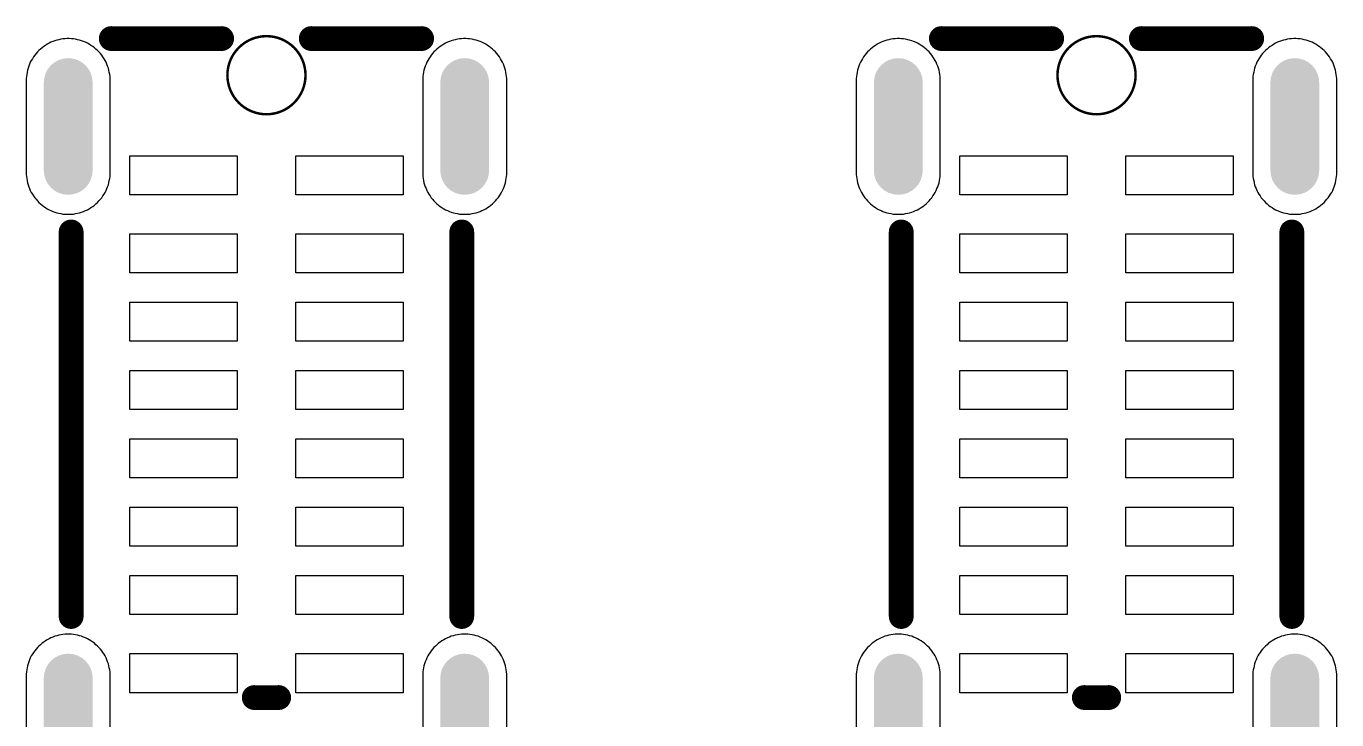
# Model space of a CAD drawing. Header units: inches. Extents: x -3.1 to 90.9, y -0.8 to 60.1.
# Drawn here: x 61.54 to 74.96, y 6.42 to 13.53 of the extents above; entities that cross this region are included whole.
import ezdxf

# ---------------------------------------------------------------- set-up
doc = ezdxf.new("R2010")
doc.units = ezdxf.units.IN
for name, color, linetype in [('Mechanical 1', 6, 'Continuous'), ('Pad Holes', 156, 'Continuous'), ('Top Overlay', 2, 'Continuous'), ('Top Paste', 8, 'Continuous')]:
    doc.layers.add(name, color=color, linetype=linetype)

# ---------------------------------------------------------------- blocks, each defined once
blk = doc.blocks.new('USB_C_SMD_TYPEC_305_ACP16H458_42')
at = {"layer": 'Pad Holes'}
h = blk.add_hatch(color=7, dxfattribs=at)
edge = h.paths.add_edge_path()
edge.add_arc((-2.6, 2.03), 0.25, 270, 450)
edge.add_line((-2.6, 2.28), (-3.5, 2.28))
edge.add_arc((-3.5, 2.03), 0.25, 90, 270)
edge.add_line((-3.5, 1.78), (-2.6, 1.78))
h = blk.add_hatch(color=7, dxfattribs=at)
edge = h.paths.add_edge_path()
edge.add_arc((3.5, 2.03), 0.25, 270, 450)
edge.add_line((3.5, 2.28), (2.6, 2.28))
edge.add_arc((2.6, 2.03), 0.25, 90, 270)
edge.add_line((2.6, 1.78), (3.5, 1.78))
h = blk.add_hatch(color=7, dxfattribs=at)
edge = h.paths.add_edge_path()
edge.add_arc((-2.6, -2.03), 0.25, 270, 450)
edge.add_line((-2.6, -1.78), (-3.5, -1.78))
edge.add_arc((-3.5, -2.03), 0.25, 90, 270)
edge.add_line((-3.5, -2.28), (-2.6, -2.28))
h = blk.add_hatch(color=7, dxfattribs=at)
edge = h.paths.add_edge_path()
edge.add_arc((3.5, -2.03), 0.25, 270, 450)
edge.add_line((3.5, -1.78), (2.6, -1.78))
edge.add_arc((2.6, -2.03), 0.25, 90, 270)
edge.add_line((2.6, -2.28), (3.5, -2.28))
at = {"layer": 'Mechanical 1'}
for points, const_width in [([(-3.175, 0, 1), (-3.975, 0, 1)], 0.0254), ([(-3.981, 0, 1), (-3.969, 0, 1)], 0.0127), ([(-3.181, 0, 1), (-3.169, 0, 1)], 0.0127)]:
    blk.add_lwpolyline(points, format="xyb", close=True, dxfattribs=dict(at, const_width=const_width))
at = {"layer": 'Top Overlay', "const_width": 0.254}
for points in [[(1.97, 2), (-1.97, 2)], [(-3.95, 0.459), (-3.95, 1.589)], [(2.8, -0.125), (2.8, 0.125)], [(-3.95, -1.589), (-3.95, -0.459)], [(1.97, -2), (-1.97, -2)]]:
    blk.add_lwpolyline(points, dxfattribs=at)
at = {"layer": 'Top Overlay', "const_width": 0.127}
for points in [[(-2.033, 2, 1), (-1.906, 2, 1)], [(1.906, 2, 1), (2.033, 2, 1)], [(-4.014, 1.589, 1), (-3.887, 1.589, 1)], [(-4.014, 0.459, 1), (-3.887, 0.459, 1)], [(2.736, 0.125, 1), (2.863, 0.125, 1)], [(2.736, -0.125, 1), (2.863, -0.125, 1)], [(-4.014, -0.459, 1), (-3.887, -0.459, 1)], [(-4.014, -1.589, 1), (-3.887, -1.589, 1)], [(-2.033, -2, 1), (-1.906, -2, 1)], [(1.906, -2, 1), (2.033, -2, 1)]]:
    blk.add_lwpolyline(points, format="xyb", close=True, dxfattribs=at)
at = {"layer": 'Top Paste'}
for p, q in [((-3.707, 2.418), (-3.726, 2.408)), ((-3.687, 2.426), (-3.707, 2.418)), ((-3.667, 2.434), (-3.687, 2.426)), ((-3.647, 2.441), (-3.667, 2.434)), ((-3.626, 2.447), (-3.647, 2.441)), ((-3.605, 2.452), (-3.626, 2.447)), ((-3.584, 2.455), (-3.605, 2.452)), ((-3.563, 2.458), (-3.584, 2.455)), ((-3.541, 2.46), (-3.563, 2.458)), ((-3.52, 2.46), (-3.541, 2.46)), ((-2.58, 2.46), (-3.52, 2.46)), ((-2.559, 2.46), (-2.58, 2.46)), ((-2.559, 2.46), (-2.559, 2.46)), ((-2.537, 2.458), (-2.559, 2.46)), ((-2.516, 2.455), (-2.537, 2.458)), ((-2.495, 2.452), (-2.516, 2.455)), ((-2.474, 2.447), (-2.495, 2.452)), ((-2.453, 2.441), (-2.474, 2.447)), ((-2.433, 2.434), (-2.453, 2.441)), ((-2.413, 2.426), (-2.433, 2.434)), ((-2.393, 2.418), (-2.413, 2.426)), ((-2.374, 2.408), (-2.393, 2.418)), ((2.393, 2.418), (2.374, 2.408)), ((2.413, 2.426), (2.393, 2.418)), ((2.433, 2.434), (2.413, 2.426)), ((2.453, 2.441), (2.433, 2.434)), ((2.474, 2.447), (2.453, 2.441)), ((2.495, 2.452), (2.474, 2.447)), ((2.516, 2.455), (2.495, 2.452)), ((2.537, 2.458), (2.516, 2.455)), ((2.559, 2.46), (2.537, 2.458)), ((2.58, 2.46), (2.559, 2.46)), ((3.52, 2.46), (2.58, 2.46)), ((-3.856, 2.298), (-3.869, 2.281)), ((-3.842, 2.315), (-3.856, 2.298)), ((-3.828, 2.33), (-3.842, 2.315)), ((-3.813, 2.345), (-3.828, 2.33)), ((-3.796, 2.359), (-3.813, 2.345)), ((-3.78, 2.373), (-3.796, 2.359)), ((-3.762, 2.385), (-3.78, 2.373)), ((-3.744, 2.397), (-3.762, 2.385)), ((-3.726, 2.408), (-3.744, 2.397)), ((-2.356, 2.397), (-2.374, 2.408)), ((-2.338, 2.385), (-2.356, 2.397)), ((-2.32, 2.373), (-2.338, 2.385)), ((-2.304, 2.359), (-2.32, 2.373)), ((-2.288, 2.345), (-2.304, 2.359)), ((-2.272, 2.33), (-2.288, 2.345)), ((-2.258, 2.315), (-2.272, 2.33)), ((-2.244, 2.298), (-2.258, 2.315)), ((-2.231, 2.281), (-2.244, 2.298)), ((2.244, 2.298), (2.231, 2.281)), ((2.258, 2.315), (2.244, 2.298)), ((2.272, 2.33), (2.258, 2.315)), ((2.288, 2.345), (2.272, 2.33)), ((2.304, 2.359), (2.288, 2.345)), ((2.32, 2.373), (2.304, 2.359)), ((2.338, 2.385), (2.32, 2.373)), ((2.356, 2.397), (2.338, 2.385)), ((2.374, 2.408), (2.356, 2.397)), ((-3.928, 2.167), (-3.934, 2.147)), ((-3.92, 2.187), (-3.928, 2.167)), ((-3.912, 2.207), (-3.92, 2.187)), ((-3.903, 2.226), (-3.912, 2.207)), ((-3.892, 2.245), (-3.903, 2.226)), ((-3.881, 2.263), (-3.892, 2.245)), ((-3.869, 2.281), (-3.881, 2.263)), ((-2.219, 2.263), (-2.231, 2.281)), ((-2.208, 2.245), (-2.219, 2.263)), ((-2.197, 2.226), (-2.208, 2.245)), ((-2.188, 2.207), (-2.197, 2.226)), ((-2.18, 2.187), (-2.188, 2.207)), ((-2.172, 2.167), (-2.18, 2.187)), ((-2.166, 2.147), (-2.172, 2.167)), ((2.172, 2.167), (2.166, 2.147)), ((2.18, 2.187), (2.172, 2.167)), ((2.188, 2.207), (2.18, 2.187)), ((2.197, 2.226), (2.188, 2.207)), ((2.208, 2.245), (2.197, 2.226)), ((2.219, 2.263), (2.208, 2.245)), ((2.231, 2.281), (2.219, 2.263)), ((-3.949, 2.062), (-3.95, 2.041)), ((-3.95, 2.041), (-3.95, 2.019)), ((-3.95, 2.019), (-3.949, 1.998)), ((-3.947, 2.084), (-3.949, 2.062)), ((-3.944, 2.105), (-3.947, 2.084)), ((-3.939, 2.126), (-3.944, 2.105)), ((-3.934, 2.147), (-3.939, 2.126)), ((-2.161, 2.126), (-2.166, 2.147)), ((-2.157, 2.105), (-2.161, 2.126)), ((-2.153, 2.084), (-2.157, 2.105)), ((-2.151, 2.062), (-2.153, 2.084)), ((-2.15, 2.041), (-2.151, 2.062)), ((-2.151, 1.998), (-2.15, 2.019)), ((-2.15, 2.019), (-2.15, 2.041)), ((2.151, 2.062), (2.15, 2.041)), ((2.15, 2.041), (2.15, 2.019)), ((2.15, 2.019), (2.151, 1.998)), ((2.153, 2.084), (2.151, 2.062)), ((2.157, 2.105), (2.153, 2.084)), ((2.161, 2.126), (2.157, 2.105)), ((2.166, 2.147), (2.161, 2.126)), ((-3.949, 1.998), (-3.947, 1.977)), ((-3.947, 1.977), (-3.944, 1.955)), ((-3.944, 1.955), (-3.939, 1.934)), ((-3.939, 1.934), (-3.934, 1.914)), ((-3.934, 1.914), (-3.928, 1.893)), ((-3.928, 1.893), (-3.92, 1.873)), ((-2.18, 1.873), (-2.172, 1.893)), ((-2.172, 1.893), (-2.166, 1.914)), ((-2.166, 1.914), (-2.161, 1.934)), ((-2.161, 1.934), (-2.157, 1.955)), ((-2.157, 1.955), (-2.153, 1.977)), ((-2.153, 1.977), (-2.151, 1.998)), ((2.151, 1.998), (2.153, 1.977)), ((2.153, 1.977), (2.157, 1.955)), ((2.157, 1.955), (2.161, 1.934)), ((2.161, 1.934), (2.166, 1.914)), ((2.166, 1.914), (2.172, 1.893)), ((2.172, 1.893), (2.18, 1.873)), ((-3.92, 1.873), (-3.912, 1.853)), ((-3.912, 1.853), (-3.903, 1.834)), ((-3.903, 1.834), (-3.892, 1.815)), ((-3.892, 1.815), (-3.881, 1.797)), ((-3.881, 1.797), (-3.869, 1.779)), ((-3.869, 1.779), (-3.856, 1.762)), ((-3.856, 1.762), (-3.842, 1.746)), ((-3.842, 1.746), (-3.828, 1.73)), ((-2.272, 1.73), (-2.258, 1.746)), ((-2.258, 1.746), (-2.244, 1.762)), ((-2.244, 1.762), (-2.231, 1.779)), ((-2.231, 1.779), (-2.219, 1.797)), ((-2.219, 1.797), (-2.208, 1.815)), ((-2.208, 1.815), (-2.197, 1.834)), ((-2.197, 1.834), (-2.188, 1.853)), ((-2.188, 1.853), (-2.18, 1.873)), ((2.18, 1.873), (2.188, 1.853)), ((2.188, 1.853), (2.197, 1.834)), ((2.197, 1.834), (2.208, 1.815)), ((2.208, 1.815), (2.219, 1.797)), ((2.219, 1.797), (2.231, 1.779)), ((2.231, 1.779), (2.244, 1.762)), ((2.244, 1.762), (2.258, 1.746)), ((2.258, 1.746), (2.272, 1.73)), ((-3.828, 1.73), (-3.813, 1.715)), ((-3.813, 1.715), (-3.796, 1.701)), ((-3.796, 1.701), (-3.78, 1.687)), ((-3.78, 1.687), (-3.762, 1.675)), ((-3.762, 1.675), (-3.744, 1.663)), ((-3.744, 1.663), (-3.726, 1.652)), ((-3.726, 1.652), (-3.707, 1.643)), ((-3.707, 1.643), (-3.687, 1.634)), ((-3.687, 1.634), (-3.667, 1.626)), ((-3.667, 1.626), (-3.647, 1.619)), ((-3.647, 1.619), (-3.626, 1.613)), ((-3.626, 1.613), (-3.605, 1.609)), ((-2.495, 1.609), (-2.474, 1.613)), ((-2.474, 1.613), (-2.453, 1.619)), ((-2.453, 1.619), (-2.433, 1.626)), ((-2.433, 1.626), (-2.413, 1.634)), ((-2.413, 1.634), (-2.393, 1.643)), ((-2.393, 1.643), (-2.374, 1.652)), ((-2.374, 1.652), (-2.356, 1.663)), ((-2.356, 1.663), (-2.338, 1.675)), ((-2.338, 1.675), (-2.32, 1.687)), ((-2.32, 1.687), (-2.304, 1.701)), ((-2.304, 1.701), (-2.288, 1.715)), ((-2.288, 1.715), (-2.272, 1.73)), ((2.272, 1.73), (2.288, 1.715)), ((2.288, 1.715), (2.304, 1.701)), ((2.304, 1.701), (2.32, 1.687)), ((2.32, 1.687), (2.338, 1.675)), ((2.338, 1.675), (2.356, 1.663)), ((2.356, 1.663), (2.374, 1.652)), ((2.374, 1.652), (2.393, 1.643)), ((2.393, 1.643), (2.413, 1.634)), ((2.413, 1.634), (2.433, 1.626)), ((2.433, 1.626), (2.453, 1.619)), ((2.453, 1.619), (2.474, 1.613)), ((2.474, 1.613), (2.495, 1.609)), ((-3.605, 1.609), (-3.584, 1.605)), ((-3.584, 1.605), (-3.563, 1.602)), ((-3.563, 1.602), (-3.541, 1.601)), ((-3.541, 1.601), (-3.52, 1.6)), ((-3.52, 1.6), (-2.58, 1.6)), ((-2.58, 1.6), (-2.559, 1.601)), ((-2.559, 1.601), (-2.537, 1.602)), ((-2.537, 1.602), (-2.516, 1.605)), ((-2.516, 1.605), (-2.495, 1.609)), ((2.495, 1.609), (2.516, 1.605)), ((2.516, 1.605), (2.537, 1.602)), ((2.537, 1.602), (2.559, 1.601)), ((2.559, 1.601), (2.58, 1.6)), ((2.58, 1.6), (3.52, 1.6)), ((-2.75, 0.3), (-2.75, 1.4)), ((-2.75, 1.4), (-2.35, 1.4)), ((-2.35, 1.4), (-2.35, 0.3)), ((-1.95, 0.3), (-1.95, 1.4)), ((-1.95, 1.4), (-1.55, 1.4)), ((-1.55, 1.4), (-1.55, 0.3)), ((-1.25, 0.3), (-1.25, 1.4)), ((-1.25, 1.4), (-0.85, 1.4)), ((-0.85, 1.4), (-0.85, 0.3)), ((-0.55, 0.3), (-0.55, 1.4)), ((-0.55, 1.4), (-0.15, 1.4)), ((-0.15, 1.4), (-0.15, 0.3)), ((0.15, 0.3), (0.15, 1.4)), ((0.15, 1.4), (0.55, 1.4)), ((0.55, 1.4), (0.55, 0.3)), ((0.85, 0.3), (0.85, 1.4)), ((0.85, 1.4), (1.25, 1.4)), ((1.25, 1.4), (1.25, 0.3)), ((1.55, 0.3), (1.55, 1.4)), ((1.55, 1.4), (1.95, 1.4)), ((1.95, 1.4), (1.95, 0.3)), ((2.35, 0.3), (2.35, 1.4)), ((2.35, 1.4), (2.75, 1.4)), ((2.75, 1.4), (2.75, 0.3)), ((-2.35, 0.3), (-2.75, 0.3)), ((-2.35, 0.3), (-2.35, 0.3)), ((-1.55, 0.3), (-1.95, 0.3)), ((-1.55, 0.3), (-1.55, 0.3)), ((-0.85, 0.3), (-1.25, 0.3)), ((-0.85, 0.3), (-0.85, 0.3)), ((-0.15, 0.3), (-0.55, 0.3)), ((-0.15, 0.3), (-0.15, 0.3)), ((0.55, 0.3), (0.15, 0.3)), ((0.55, 0.3), (0.55, 0.3)), ((1.25, 0.3), (0.85, 0.3)), ((1.25, 0.3), (1.25, 0.3)), ((1.95, 0.3), (1.55, 0.3)), ((1.95, 0.3), (1.95, 0.3)), ((2.75, 0.3), (2.35, 0.3)), ((2.75, 0.3), (2.75, 0.3)), ((-2.75, -0.3), (-2.75, -0.3)), ((-2.75, -0.3), (-2.35, -0.3)), ((-2.75, -1.4), (-2.75, -0.3)), ((-2.35, -0.3), (-2.35, -1.4)), ((-1.95, -0.3), (-1.95, -0.3)), ((-1.95, -0.3), (-1.55, -0.3)), ((-1.95, -1.4), (-1.95, -0.3)), ((-1.55, -0.3), (-1.55, -1.4)), ((-1.25, -0.3), (-1.25, -0.3)), ((-1.25, -0.3), (-0.85, -0.3)), ((-1.25, -1.4), (-1.25, -0.3)), ((-0.85, -0.3), (-0.85, -1.4)), ((-0.55, -0.3), (-0.55, -0.3)), ((-0.55, -0.3), (-0.15, -0.3)), ((-0.55, -1.4), (-0.55, -0.3)), ((-0.15, -0.3), (-0.15, -1.4)), ((0.15, -0.3), (0.15, -0.3)), ((0.15, -0.3), (0.55, -0.3)), ((0.15, -1.4), (0.15, -0.3)), ((0.55, -0.3), (0.55, -1.4)), ((0.85, -0.3), (0.85, -0.3)), ((0.85, -0.3), (1.25, -0.3)), ((0.85, -1.4), (0.85, -0.3)), ((1.25, -0.3), (1.25, -1.4)), ((1.55, -0.3), (1.55, -0.3)), ((1.55, -0.3), (1.95, -0.3)), ((1.55, -1.4), (1.55, -0.3)), ((1.95, -0.3), (1.95, -1.4)), ((2.35, -0.3), (2.35, -0.3)), ((2.35, -0.3), (2.75, -0.3)), ((2.35, -1.4), (2.35, -0.3)), ((2.75, -0.3), (2.75, -1.4)), ((-2.35, -1.4), (-2.75, -1.4)), ((-1.55, -1.4), (-1.95, -1.4)), ((-0.85, -1.4), (-1.25, -1.4)), ((-0.15, -1.4), (-0.55, -1.4)), ((0.55, -1.4), (0.15, -1.4)), ((1.25, -1.4), (0.85, -1.4)), ((1.95, -1.4), (1.55, -1.4)), ((2.75, -1.4), (2.35, -1.4)), ((-3.605, -1.609), (-3.626, -1.613)), ((-3.584, -1.605), (-3.605, -1.609)), ((-3.563, -1.602), (-3.584, -1.605)), ((-3.541, -1.601), (-3.563, -1.602)), ((-3.52, -1.6), (-3.541, -1.601)), ((-2.58, -1.6), (-3.52, -1.6)), ((-2.559, -1.601), (-2.58, -1.6)), ((-2.559, -1.601), (-2.559, -1.601)), ((-2.537, -1.602), (-2.559, -1.601)), ((-2.516, -1.605), (-2.537, -1.602)), ((-2.495, -1.609), (-2.516, -1.605)), ((-2.474, -1.613), (-2.495, -1.609)), ((2.495, -1.609), (2.474, -1.613)), ((2.516, -1.605), (2.495, -1.609)), ((2.537, -1.602), (2.516, -1.605)), ((2.559, -1.601), (2.537, -1.602)), ((2.58, -1.6), (2.559, -1.601)), ((3.52, -1.6), (2.58, -1.6)), ((-3.828, -1.73), (-3.842, -1.746)), ((-3.813, -1.715), (-3.828, -1.73)), ((-3.796, -1.701), (-3.813, -1.715)), ((-3.78, -1.687), (-3.796, -1.701)), ((-3.762, -1.675), (-3.78, -1.687)), ((-3.744, -1.663), (-3.762, -1.675)), ((-3.726, -1.652), (-3.744, -1.663)), ((-3.707, -1.643), (-3.726, -1.652)), ((-3.687, -1.634), (-3.707, -1.643)), ((-3.667, -1.626), (-3.687, -1.634)), ((-3.647, -1.619), (-3.667, -1.626)), ((-3.626, -1.613), (-3.647, -1.619)), ((-2.453, -1.619), (-2.474, -1.613)), ((-2.433, -1.626), (-2.453, -1.619)), ((-2.413, -1.634), (-2.433, -1.626)), ((-2.393, -1.643), (-2.413, -1.634)), ((-2.374, -1.652), (-2.393, -1.643)), ((-2.356, -1.663), (-2.374, -1.652)), ((-2.338, -1.675), (-2.356, -1.663)), ((-2.32, -1.687), (-2.338, -1.675)), ((-2.304, -1.701), (-2.32, -1.687)), ((-2.288, -1.715), (-2.304, -1.701)), ((-2.272, -1.73), (-2.288, -1.715)), ((-2.258, -1.746), (-2.272, -1.73)), ((2.272, -1.73), (2.258, -1.746)), ((2.288, -1.715), (2.272, -1.73)), ((2.304, -1.701), (2.288, -1.715)), ((2.32, -1.687), (2.304, -1.701)), ((2.338, -1.675), (2.32, -1.687)), ((2.356, -1.663), (2.338, -1.675)), ((2.374, -1.652), (2.356, -1.663)), ((2.393, -1.643), (2.374, -1.652)), ((2.413, -1.634), (2.393, -1.643)), ((2.433, -1.626), (2.413, -1.634)), ((2.453, -1.619), (2.433, -1.626)), ((2.474, -1.613), (2.453, -1.619)), ((-3.92, -1.873), (-3.928, -1.893)), ((-3.912, -1.853), (-3.92, -1.873)), ((-3.903, -1.834), (-3.912, -1.853)), ((-3.892, -1.815), (-3.903, -1.834)), ((-3.881, -1.797), (-3.892, -1.815)), ((-3.869, -1.779), (-3.881, -1.797)), ((-3.856, -1.762), (-3.869, -1.779)), ((-3.842, -1.746), (-3.856, -1.762)), ((-2.244, -1.762), (-2.258, -1.746)), ((-2.231, -1.779), (-2.244, -1.762)), ((-2.219, -1.797), (-2.231, -1.779)), ((-2.208, -1.815), (-2.219, -1.797)), ((-2.197, -1.834), (-2.208, -1.815)), ((-2.188, -1.853), (-2.197, -1.834)), ((-2.18, -1.873), (-2.188, -1.853)), ((-2.172, -1.893), (-2.18, -1.873)), ((2.18, -1.873), (2.172, -1.893)), ((2.188, -1.853), (2.18, -1.873)), ((2.197, -1.834), (2.188, -1.853)), ((2.208, -1.815), (2.197, -1.834)), ((2.219, -1.797), (2.208, -1.815)), ((2.231, -1.779), (2.219, -1.797)), ((2.244, -1.762), (2.231, -1.779)), ((2.258, -1.746), (2.244, -1.762)), ((-3.949, -1.998), (-3.95, -2.019)), ((-3.947, -1.977), (-3.949, -1.998)), ((-3.944, -1.955), (-3.947, -1.977)), ((-3.939, -1.934), (-3.944, -1.955)), ((-3.934, -1.914), (-3.939, -1.934)), ((-3.928, -1.893), (-3.934, -1.914)), ((-2.166, -1.914), (-2.172, -1.893)), ((-2.161, -1.934), (-2.166, -1.914)), ((-2.157, -1.955), (-2.161, -1.934)), ((-2.153, -1.977), (-2.157, -1.955)), ((-2.151, -1.998), (-2.153, -1.977)), ((-2.15, -2.019), (-2.151, -1.998)), ((2.151, -1.998), (2.15, -2.019)), ((2.153, -1.977), (2.151, -1.998)), ((2.157, -1.955), (2.153, -1.977)), ((2.161, -1.934), (2.157, -1.955)), ((2.166, -1.914), (2.161, -1.934)), ((2.172, -1.893), (2.166, -1.914)), ((-3.95, -2.019), (-3.95, -2.041)), ((-3.95, -2.041), (-3.949, -2.062)), ((-3.949, -2.062), (-3.947, -2.084)), ((-3.947, -2.084), (-3.944, -2.105)), ((-3.944, -2.105), (-3.939, -2.126)), ((-3.939, -2.126), (-3.934, -2.147)), ((-3.934, -2.147), (-3.928, -2.167)), ((-2.172, -2.167), (-2.166, -2.147)), ((-2.166, -2.147), (-2.161, -2.126)), ((-2.161, -2.126), (-2.157, -2.105)), ((-2.157, -2.105), (-2.153, -2.084)), ((-2.153, -2.084), (-2.151, -2.062)), ((-2.151, -2.062), (-2.15, -2.041)), ((-2.15, -2.041), (-2.15, -2.019)), ((2.15, -2.019), (2.15, -2.041)), ((2.15, -2.041), (2.151, -2.062)), ((2.151, -2.062), (2.153, -2.084)), ((2.153, -2.084), (2.157, -2.105)), ((2.157, -2.105), (2.161, -2.126)), ((2.161, -2.126), (2.166, -2.147)), ((2.166, -2.147), (2.172, -2.167)), ((-3.928, -2.167), (-3.92, -2.187)), ((-3.92, -2.187), (-3.912, -2.207)), ((-3.912, -2.207), (-3.903, -2.226)), ((-3.903, -2.226), (-3.892, -2.245)), ((-3.892, -2.245), (-3.881, -2.263)), ((-3.881, -2.263), (-3.869, -2.281)), ((-3.869, -2.281), (-3.856, -2.298)), ((-2.244, -2.298), (-2.231, -2.281)), ((-2.231, -2.281), (-2.219, -2.263)), ((-2.219, -2.263), (-2.208, -2.245)), ((-2.208, -2.245), (-2.197, -2.226)), ((-2.197, -2.226), (-2.188, -2.207)), ((-2.188, -2.207), (-2.18, -2.187)), ((-2.18, -2.187), (-2.172, -2.167)), ((2.172, -2.167), (2.18, -2.187)), ((2.18, -2.187), (2.188, -2.207)), ((2.188, -2.207), (2.197, -2.226)), ((2.197, -2.226), (2.208, -2.245)), ((2.208, -2.245), (2.219, -2.263)), ((2.219, -2.263), (2.231, -2.281)), ((2.231, -2.281), (2.244, -2.298)), ((-3.856, -2.298), (-3.842, -2.315)), ((-3.842, -2.315), (-3.828, -2.33)), ((-3.828, -2.33), (-3.813, -2.345)), ((-3.813, -2.345), (-3.796, -2.359)), ((-3.796, -2.359), (-3.78, -2.373)), ((-3.78, -2.373), (-3.762, -2.385)), ((-3.762, -2.385), (-3.744, -2.397)), ((-3.744, -2.397), (-3.726, -2.408)), ((-3.726, -2.408), (-3.707, -2.418)), ((-2.393, -2.418), (-2.374, -2.408)), ((-2.374, -2.408), (-2.356, -2.397)), ((-2.356, -2.397), (-2.338, -2.385)), ((-2.338, -2.385), (-2.32, -2.373)), ((-2.32, -2.373), (-2.304, -2.359)), ((-2.304, -2.359), (-2.288, -2.345)), ((-2.288, -2.345), (-2.272, -2.33)), ((-2.272, -2.33), (-2.258, -2.315)), ((-2.258, -2.315), (-2.244, -2.298)), ((2.244, -2.298), (2.258, -2.315)), ((2.258, -2.315), (2.272, -2.33)), ((2.272, -2.33), (2.288, -2.345)), ((2.288, -2.345), (2.304, -2.359)), ((2.304, -2.359), (2.32, -2.373)), ((2.32, -2.373), (2.338, -2.385)), ((2.338, -2.385), (2.356, -2.397)), ((2.356, -2.397), (2.374, -2.408)), ((2.374, -2.408), (2.393, -2.418)), ((-3.707, -2.418), (-3.687, -2.426)), ((-3.687, -2.426), (-3.667, -2.434)), ((-3.667, -2.434), (-3.647, -2.441)), ((-3.647, -2.441), (-3.626, -2.447)), ((-3.626, -2.447), (-3.605, -2.452)), ((-3.605, -2.452), (-3.584, -2.455)), ((-3.584, -2.455), (-3.563, -2.458)), ((-3.563, -2.458), (-3.541, -2.46)), ((-3.541, -2.46), (-3.52, -2.46)), ((-3.52, -2.46), (-2.58, -2.46)), ((-2.58, -2.46), (-2.559, -2.46)), ((-2.559, -2.46), (-2.537, -2.458)), ((-2.537, -2.458), (-2.516, -2.455)), ((-2.516, -2.455), (-2.495, -2.452)), ((-2.495, -2.452), (-2.474, -2.447)), ((-2.474, -2.447), (-2.453, -2.441)), ((-2.453, -2.441), (-2.433, -2.434)), ((-2.433, -2.434), (-2.413, -2.426)), ((-2.413, -2.426), (-2.393, -2.418)), ((2.393, -2.418), (2.413, -2.426)), ((2.413, -2.426), (2.433, -2.434)), ((2.433, -2.434), (2.453, -2.441)), ((2.453, -2.441), (2.474, -2.447)), ((2.474, -2.447), (2.495, -2.452)), ((2.495, -2.452), (2.516, -2.455)), ((2.516, -2.455), (2.537, -2.458)), ((2.537, -2.458), (2.559, -2.46)), ((2.559, -2.46), (2.58, -2.46)), ((2.58, -2.46), (3.52, -2.46))]:
    blk.add_line(p, q, dxfattribs=at)
blk = doc.blocks.new('USB_C_SMD_TYPEC_305_ACP16H458_52')
at = {"layer": 'Pad Holes'}
h = blk.add_hatch(color=7, dxfattribs=at)
edge = h.paths.add_edge_path()
edge.add_arc((-2.6, 2.03), 0.25, 270, 450)
edge.add_line((-2.6, 2.28), (-3.5, 2.28))
edge.add_arc((-3.5, 2.03), 0.25, 90, 270)
edge.add_line((-3.5, 1.78), (-2.6, 1.78))
h = blk.add_hatch(color=7, dxfattribs=at)
edge = h.paths.add_edge_path()
edge.add_arc((3.5, 2.03), 0.25, 270, 450)
edge.add_line((3.5, 2.28), (2.6, 2.28))
edge.add_arc((2.6, 2.03), 0.25, 90, 270)
edge.add_line((2.6, 1.78), (3.5, 1.78))
h = blk.add_hatch(color=7, dxfattribs=at)
edge = h.paths.add_edge_path()
edge.add_arc((-2.6, -2.03), 0.25, 270, 450)
edge.add_line((-2.6, -1.78), (-3.5, -1.78))
edge.add_arc((-3.5, -2.03), 0.25, 90, 270)
edge.add_line((-3.5, -2.28), (-2.6, -2.28))
h = blk.add_hatch(color=7, dxfattribs=at)
edge = h.paths.add_edge_path()
edge.add_arc((3.5, -2.03), 0.25, 270, 450)
edge.add_line((3.5, -1.78), (2.6, -1.78))
edge.add_arc((2.6, -2.03), 0.25, 90, 270)
edge.add_line((2.6, -2.28), (3.5, -2.28))
at = {"layer": 'Mechanical 1'}
for points, const_width in [([(-3.175, 0, 1), (-3.975, 0, 1)], 0.0254), ([(-3.981, 0, 1), (-3.969, 0, 1)], 0.0127), ([(-3.181, 0, 1), (-3.169, 0, 1)], 0.0127)]:
    blk.add_lwpolyline(points, format="xyb", close=True, dxfattribs=dict(at, const_width=const_width))
at = {"layer": 'Top Overlay', "const_width": 0.254}
for points in [[(1.97, 2), (-1.97, 2)], [(-3.95, 0.459), (-3.95, 1.589)], [(2.8, -0.125), (2.8, 0.125)], [(-3.95, -1.589), (-3.95, -0.459)], [(1.97, -2), (-1.97, -2)]]:
    blk.add_lwpolyline(points, dxfattribs=at)
at = {"layer": 'Top Overlay', "const_width": 0.127}
for points in [[(-2.033, 2, 1), (-1.906, 2, 1)], [(1.906, 2, 1), (2.033, 2, 1)], [(-4.014, 1.589, 1), (-3.887, 1.589, 1)], [(-4.014, 0.459, 1), (-3.887, 0.459, 1)], [(2.736, 0.125, 1), (2.863, 0.125, 1)], [(2.736, -0.125, 1), (2.863, -0.125, 1)], [(-4.014, -0.459, 1), (-3.887, -0.459, 1)], [(-4.014, -1.589, 1), (-3.887, -1.589, 1)], [(-2.033, -2, 1), (-1.906, -2, 1)], [(1.906, -2, 1), (2.033, -2, 1)]]:
    blk.add_lwpolyline(points, format="xyb", close=True, dxfattribs=at)
at = {"layer": 'Top Paste'}
for p, q in [((-3.707, 2.418), (-3.726, 2.408)), ((-3.687, 2.426), (-3.707, 2.418)), ((-3.667, 2.434), (-3.687, 2.426)), ((-3.647, 2.441), (-3.667, 2.434)), ((-3.626, 2.447), (-3.647, 2.441)), ((-3.605, 2.452), (-3.626, 2.447)), ((-3.584, 2.455), (-3.605, 2.452)), ((-3.563, 2.458), (-3.584, 2.455)), ((-3.541, 2.46), (-3.563, 2.458)), ((-3.52, 2.46), (-3.541, 2.46)), ((-2.58, 2.46), (-3.52, 2.46)), ((-2.559, 2.46), (-2.58, 2.46)), ((-2.559, 2.46), (-2.559, 2.46)), ((-2.537, 2.458), (-2.559, 2.46)), ((-2.516, 2.455), (-2.537, 2.458)), ((-2.495, 2.452), (-2.516, 2.455)), ((-2.474, 2.447), (-2.495, 2.452)), ((-2.453, 2.441), (-2.474, 2.447)), ((-2.433, 2.434), (-2.453, 2.441)), ((-2.413, 2.426), (-2.433, 2.434)), ((-2.393, 2.418), (-2.413, 2.426)), ((-2.374, 2.408), (-2.393, 2.418)), ((2.393, 2.418), (2.374, 2.408)), ((2.413, 2.426), (2.393, 2.418)), ((2.433, 2.434), (2.413, 2.426)), ((2.453, 2.441), (2.433, 2.434)), ((2.474, 2.447), (2.453, 2.441)), ((2.495, 2.452), (2.474, 2.447)), ((2.516, 2.455), (2.495, 2.452)), ((2.537, 2.458), (2.516, 2.455)), ((2.559, 2.46), (2.537, 2.458)), ((2.58, 2.46), (2.559, 2.46)), ((3.52, 2.46), (2.58, 2.46)), ((-3.856, 2.298), (-3.869, 2.281)), ((-3.842, 2.315), (-3.856, 2.298)), ((-3.828, 2.33), (-3.842, 2.315)), ((-3.813, 2.345), (-3.828, 2.33)), ((-3.796, 2.359), (-3.813, 2.345)), ((-3.78, 2.373), (-3.796, 2.359)), ((-3.762, 2.385), (-3.78, 2.373)), ((-3.744, 2.397), (-3.762, 2.385)), ((-3.726, 2.408), (-3.744, 2.397)), ((-2.356, 2.397), (-2.374, 2.408)), ((-2.338, 2.385), (-2.356, 2.397)), ((-2.32, 2.373), (-2.338, 2.385)), ((-2.304, 2.359), (-2.32, 2.373)), ((-2.288, 2.345), (-2.304, 2.359)), ((-2.272, 2.33), (-2.288, 2.345)), ((-2.258, 2.315), (-2.272, 2.33)), ((-2.244, 2.298), (-2.258, 2.315)), ((-2.231, 2.281), (-2.244, 2.298)), ((2.244, 2.298), (2.231, 2.281)), ((2.258, 2.315), (2.244, 2.298)), ((2.272, 2.33), (2.258, 2.315)), ((2.288, 2.345), (2.272, 2.33)), ((2.304, 2.359), (2.288, 2.345)), ((2.32, 2.373), (2.304, 2.359)), ((2.338, 2.385), (2.32, 2.373)), ((2.356, 2.397), (2.338, 2.385)), ((2.374, 2.408), (2.356, 2.397)), ((-3.928, 2.167), (-3.934, 2.147)), ((-3.92, 2.187), (-3.928, 2.167)), ((-3.912, 2.207), (-3.92, 2.187)), ((-3.903, 2.226), (-3.912, 2.207)), ((-3.892, 2.245), (-3.903, 2.226)), ((-3.881, 2.263), (-3.892, 2.245)), ((-3.869, 2.281), (-3.881, 2.263)), ((-2.219, 2.263), (-2.231, 2.281)), ((-2.208, 2.245), (-2.219, 2.263)), ((-2.197, 2.226), (-2.208, 2.245)), ((-2.188, 2.207), (-2.197, 2.226)), ((-2.18, 2.187), (-2.188, 2.207)), ((-2.172, 2.167), (-2.18, 2.187)), ((-2.166, 2.147), (-2.172, 2.167)), ((2.172, 2.167), (2.166, 2.147)), ((2.18, 2.187), (2.172, 2.167)), ((2.188, 2.207), (2.18, 2.187)), ((2.197, 2.226), (2.188, 2.207)), ((2.208, 2.245), (2.197, 2.226)), ((2.219, 2.263), (2.208, 2.245)), ((2.231, 2.281), (2.219, 2.263)), ((-3.949, 2.062), (-3.95, 2.041)), ((-3.95, 2.041), (-3.95, 2.019)), ((-3.95, 2.019), (-3.949, 1.998)), ((-3.947, 2.084), (-3.949, 2.062)), ((-3.944, 2.105), (-3.947, 2.084)), ((-3.939, 2.126), (-3.944, 2.105)), ((-3.934, 2.147), (-3.939, 2.126)), ((-2.161, 2.126), (-2.166, 2.147)), ((-2.157, 2.105), (-2.161, 2.126)), ((-2.153, 2.084), (-2.157, 2.105)), ((-2.151, 2.062), (-2.153, 2.084)), ((-2.15, 2.041), (-2.151, 2.062)), ((-2.151, 1.998), (-2.15, 2.019)), ((-2.15, 2.019), (-2.15, 2.041)), ((2.151, 2.062), (2.15, 2.041)), ((2.15, 2.041), (2.15, 2.019)), ((2.15, 2.019), (2.151, 1.998)), ((2.153, 2.084), (2.151, 2.062)), ((2.157, 2.105), (2.153, 2.084)), ((2.161, 2.126), (2.157, 2.105)), ((2.166, 2.147), (2.161, 2.126)), ((-3.949, 1.998), (-3.947, 1.977)), ((-3.947, 1.977), (-3.944, 1.955)), ((-3.944, 1.955), (-3.939, 1.934)), ((-3.939, 1.934), (-3.934, 1.914)), ((-3.934, 1.914), (-3.928, 1.893)), ((-3.928, 1.893), (-3.92, 1.873)), ((-2.18, 1.873), (-2.172, 1.893)), ((-2.172, 1.893), (-2.166, 1.914)), ((-2.166, 1.914), (-2.161, 1.934)), ((-2.161, 1.934), (-2.157, 1.955)), ((-2.157, 1.955), (-2.153, 1.977)), ((-2.153, 1.977), (-2.151, 1.998)), ((2.151, 1.998), (2.153, 1.977)), ((2.153, 1.977), (2.157, 1.955)), ((2.157, 1.955), (2.161, 1.934)), ((2.161, 1.934), (2.166, 1.914)), ((2.166, 1.914), (2.172, 1.893)), ((2.172, 1.893), (2.18, 1.873)), ((-3.92, 1.873), (-3.912, 1.853)), ((-3.912, 1.853), (-3.903, 1.834)), ((-3.903, 1.834), (-3.892, 1.815)), ((-3.892, 1.815), (-3.881, 1.797)), ((-3.881, 1.797), (-3.869, 1.779)), ((-3.869, 1.779), (-3.856, 1.762)), ((-3.856, 1.762), (-3.842, 1.746)), ((-3.842, 1.746), (-3.828, 1.73)), ((-2.272, 1.73), (-2.258, 1.746)), ((-2.258, 1.746), (-2.244, 1.762)), ((-2.244, 1.762), (-2.231, 1.779)), ((-2.231, 1.779), (-2.219, 1.797)), ((-2.219, 1.797), (-2.208, 1.815)), ((-2.208, 1.815), (-2.197, 1.834)), ((-2.197, 1.834), (-2.188, 1.853)), ((-2.188, 1.853), (-2.18, 1.873)), ((2.18, 1.873), (2.188, 1.853)), ((2.188, 1.853), (2.197, 1.834)), ((2.197, 1.834), (2.208, 1.815)), ((2.208, 1.815), (2.219, 1.797)), ((2.219, 1.797), (2.231, 1.779)), ((2.231, 1.779), (2.244, 1.762)), ((2.244, 1.762), (2.258, 1.746)), ((2.258, 1.746), (2.272, 1.73)), ((-3.828, 1.73), (-3.813, 1.715)), ((-3.813, 1.715), (-3.796, 1.701)), ((-3.796, 1.701), (-3.78, 1.687)), ((-3.78, 1.687), (-3.762, 1.675)), ((-3.762, 1.675), (-3.744, 1.663)), ((-3.744, 1.663), (-3.726, 1.652)), ((-3.726, 1.652), (-3.707, 1.643)), ((-3.707, 1.643), (-3.687, 1.634)), ((-3.687, 1.634), (-3.667, 1.626)), ((-3.667, 1.626), (-3.647, 1.619)), ((-3.647, 1.619), (-3.626, 1.613)), ((-3.626, 1.613), (-3.605, 1.609)), ((-2.495, 1.609), (-2.474, 1.613)), ((-2.474, 1.613), (-2.453, 1.619)), ((-2.453, 1.619), (-2.433, 1.626)), ((-2.433, 1.626), (-2.413, 1.634)), ((-2.413, 1.634), (-2.393, 1.643)), ((-2.393, 1.643), (-2.374, 1.652)), ((-2.374, 1.652), (-2.356, 1.663)), ((-2.356, 1.663), (-2.338, 1.675)), ((-2.338, 1.675), (-2.32, 1.687)), ((-2.32, 1.687), (-2.304, 1.701)), ((-2.304, 1.701), (-2.288, 1.715)), ((-2.288, 1.715), (-2.272, 1.73)), ((2.272, 1.73), (2.288, 1.715)), ((2.288, 1.715), (2.304, 1.701)), ((2.304, 1.701), (2.32, 1.687)), ((2.32, 1.687), (2.338, 1.675)), ((2.338, 1.675), (2.356, 1.663)), ((2.356, 1.663), (2.374, 1.652)), ((2.374, 1.652), (2.393, 1.643)), ((2.393, 1.643), (2.413, 1.634)), ((2.413, 1.634), (2.433, 1.626)), ((2.433, 1.626), (2.453, 1.619)), ((2.453, 1.619), (2.474, 1.613)), ((2.474, 1.613), (2.495, 1.609)), ((-3.605, 1.609), (-3.584, 1.605)), ((-3.584, 1.605), (-3.563, 1.602)), ((-3.563, 1.602), (-3.541, 1.601)), ((-3.541, 1.601), (-3.52, 1.6)), ((-3.52, 1.6), (-2.58, 1.6)), ((-2.58, 1.6), (-2.559, 1.601)), ((-2.559, 1.601), (-2.537, 1.602)), ((-2.537, 1.602), (-2.516, 1.605)), ((-2.516, 1.605), (-2.495, 1.609)), ((2.495, 1.609), (2.516, 1.605)), ((2.516, 1.605), (2.537, 1.602)), ((2.537, 1.602), (2.559, 1.601)), ((2.559, 1.601), (2.58, 1.6)), ((2.58, 1.6), (3.52, 1.6)), ((-2.75, 0.3), (-2.75, 1.4)), ((-2.75, 1.4), (-2.35, 1.4)), ((-2.35, 1.4), (-2.35, 0.3)), ((-1.95, 0.3), (-1.95, 1.4)), ((-1.95, 1.4), (-1.55, 1.4)), ((-1.55, 1.4), (-1.55, 0.3)), ((-1.25, 0.3), (-1.25, 1.4)), ((-1.25, 1.4), (-0.85, 1.4)), ((-0.85, 1.4), (-0.85, 0.3)), ((-0.55, 0.3), (-0.55, 1.4)), ((-0.55, 1.4), (-0.15, 1.4)), ((-0.15, 1.4), (-0.15, 0.3)), ((0.15, 0.3), (0.15, 1.4)), ((0.15, 1.4), (0.55, 1.4)), ((0.55, 1.4), (0.55, 0.3)), ((0.85, 0.3), (0.85, 1.4)), ((0.85, 1.4), (1.25, 1.4)), ((1.25, 1.4), (1.25, 0.3)), ((1.55, 0.3), (1.55, 1.4)), ((1.55, 1.4), (1.95, 1.4)), ((1.95, 1.4), (1.95, 0.3)), ((2.35, 0.3), (2.35, 1.4)), ((2.35, 1.4), (2.75, 1.4)), ((2.75, 1.4), (2.75, 0.3)), ((-2.35, 0.3), (-2.75, 0.3)), ((-2.35, 0.3), (-2.35, 0.3)), ((-1.55, 0.3), (-1.95, 0.3)), ((-1.55, 0.3), (-1.55, 0.3)), ((-0.85, 0.3), (-1.25, 0.3)), ((-0.85, 0.3), (-0.85, 0.3)), ((-0.15, 0.3), (-0.55, 0.3)), ((-0.15, 0.3), (-0.15, 0.3)), ((0.55, 0.3), (0.15, 0.3)), ((0.55, 0.3), (0.55, 0.3)), ((1.25, 0.3), (0.85, 0.3)), ((1.25, 0.3), (1.25, 0.3)), ((1.95, 0.3), (1.55, 0.3)), ((1.95, 0.3), (1.95, 0.3)), ((2.75, 0.3), (2.35, 0.3)), ((2.75, 0.3), (2.75, 0.3)), ((-2.75, -0.3), (-2.75, -0.3)), ((-2.75, -0.3), (-2.35, -0.3)), ((-2.75, -1.4), (-2.75, -0.3)), ((-2.35, -0.3), (-2.35, -1.4)), ((-1.95, -0.3), (-1.95, -0.3)), ((-1.95, -0.3), (-1.55, -0.3)), ((-1.95, -1.4), (-1.95, -0.3)), ((-1.55, -0.3), (-1.55, -1.4)), ((-1.25, -0.3), (-1.25, -0.3)), ((-1.25, -0.3), (-0.85, -0.3)), ((-1.25, -1.4), (-1.25, -0.3)), ((-0.85, -0.3), (-0.85, -1.4)), ((-0.55, -0.3), (-0.55, -0.3)), ((-0.55, -0.3), (-0.15, -0.3)), ((-0.55, -1.4), (-0.55, -0.3)), ((-0.15, -0.3), (-0.15, -1.4)), ((0.15, -0.3), (0.15, -0.3)), ((0.15, -0.3), (0.55, -0.3)), ((0.15, -1.4), (0.15, -0.3)), ((0.55, -0.3), (0.55, -1.4)), ((0.85, -0.3), (0.85, -0.3)), ((0.85, -0.3), (1.25, -0.3)), ((0.85, -1.4), (0.85, -0.3)), ((1.25, -0.3), (1.25, -1.4)), ((1.55, -0.3), (1.55, -0.3)), ((1.55, -0.3), (1.95, -0.3)), ((1.55, -1.4), (1.55, -0.3)), ((1.95, -0.3), (1.95, -1.4)), ((2.35, -0.3), (2.35, -0.3)), ((2.35, -0.3), (2.75, -0.3)), ((2.35, -1.4), (2.35, -0.3)), ((2.75, -0.3), (2.75, -1.4)), ((-2.35, -1.4), (-2.75, -1.4)), ((-1.55, -1.4), (-1.95, -1.4)), ((-0.85, -1.4), (-1.25, -1.4)), ((-0.15, -1.4), (-0.55, -1.4)), ((0.55, -1.4), (0.15, -1.4)), ((1.25, -1.4), (0.85, -1.4)), ((1.95, -1.4), (1.55, -1.4)), ((2.75, -1.4), (2.35, -1.4)), ((-3.605, -1.609), (-3.626, -1.613)), ((-3.584, -1.605), (-3.605, -1.609)), ((-3.563, -1.602), (-3.584, -1.605)), ((-3.541, -1.601), (-3.563, -1.602)), ((-3.52, -1.6), (-3.541, -1.601)), ((-2.58, -1.6), (-3.52, -1.6)), ((-2.559, -1.601), (-2.58, -1.6)), ((-2.559, -1.601), (-2.559, -1.601)), ((-2.537, -1.602), (-2.559, -1.601)), ((-2.516, -1.605), (-2.537, -1.602)), ((-2.495, -1.609), (-2.516, -1.605)), ((-2.474, -1.613), (-2.495, -1.609)), ((2.495, -1.609), (2.474, -1.613)), ((2.516, -1.605), (2.495, -1.609)), ((2.537, -1.602), (2.516, -1.605)), ((2.559, -1.601), (2.537, -1.602)), ((2.58, -1.6), (2.559, -1.601)), ((3.52, -1.6), (2.58, -1.6)), ((-3.828, -1.73), (-3.842, -1.746)), ((-3.813, -1.715), (-3.828, -1.73)), ((-3.796, -1.701), (-3.813, -1.715)), ((-3.78, -1.687), (-3.796, -1.701)), ((-3.762, -1.675), (-3.78, -1.687)), ((-3.744, -1.663), (-3.762, -1.675)), ((-3.726, -1.652), (-3.744, -1.663)), ((-3.707, -1.643), (-3.726, -1.652)), ((-3.687, -1.634), (-3.707, -1.643)), ((-3.667, -1.626), (-3.687, -1.634)), ((-3.647, -1.619), (-3.667, -1.626)), ((-3.626, -1.613), (-3.647, -1.619)), ((-2.453, -1.619), (-2.474, -1.613)), ((-2.433, -1.626), (-2.453, -1.619)), ((-2.413, -1.634), (-2.433, -1.626)), ((-2.393, -1.643), (-2.413, -1.634)), ((-2.374, -1.652), (-2.393, -1.643)), ((-2.356, -1.663), (-2.374, -1.652)), ((-2.338, -1.675), (-2.356, -1.663)), ((-2.32, -1.687), (-2.338, -1.675)), ((-2.304, -1.701), (-2.32, -1.687)), ((-2.288, -1.715), (-2.304, -1.701)), ((-2.272, -1.73), (-2.288, -1.715)), ((-2.258, -1.746), (-2.272, -1.73)), ((2.272, -1.73), (2.258, -1.746)), ((2.288, -1.715), (2.272, -1.73)), ((2.304, -1.701), (2.288, -1.715)), ((2.32, -1.687), (2.304, -1.701)), ((2.338, -1.675), (2.32, -1.687)), ((2.356, -1.663), (2.338, -1.675)), ((2.374, -1.652), (2.356, -1.663)), ((2.393, -1.643), (2.374, -1.652)), ((2.413, -1.634), (2.393, -1.643)), ((2.433, -1.626), (2.413, -1.634)), ((2.453, -1.619), (2.433, -1.626)), ((2.474, -1.613), (2.453, -1.619)), ((-3.92, -1.873), (-3.928, -1.893)), ((-3.912, -1.853), (-3.92, -1.873)), ((-3.903, -1.834), (-3.912, -1.853)), ((-3.892, -1.815), (-3.903, -1.834)), ((-3.881, -1.797), (-3.892, -1.815)), ((-3.869, -1.779), (-3.881, -1.797)), ((-3.856, -1.762), (-3.869, -1.779)), ((-3.842, -1.746), (-3.856, -1.762)), ((-2.244, -1.762), (-2.258, -1.746)), ((-2.231, -1.779), (-2.244, -1.762)), ((-2.219, -1.797), (-2.231, -1.779)), ((-2.208, -1.815), (-2.219, -1.797)), ((-2.197, -1.834), (-2.208, -1.815)), ((-2.188, -1.853), (-2.197, -1.834)), ((-2.18, -1.873), (-2.188, -1.853)), ((-2.172, -1.893), (-2.18, -1.873)), ((2.18, -1.873), (2.172, -1.893)), ((2.188, -1.853), (2.18, -1.873)), ((2.197, -1.834), (2.188, -1.853)), ((2.208, -1.815), (2.197, -1.834)), ((2.219, -1.797), (2.208, -1.815)), ((2.231, -1.779), (2.219, -1.797)), ((2.244, -1.762), (2.231, -1.779)), ((2.258, -1.746), (2.244, -1.762)), ((-3.949, -1.998), (-3.95, -2.019)), ((-3.947, -1.977), (-3.949, -1.998)), ((-3.944, -1.955), (-3.947, -1.977)), ((-3.939, -1.934), (-3.944, -1.955)), ((-3.934, -1.914), (-3.939, -1.934)), ((-3.928, -1.893), (-3.934, -1.914)), ((-2.166, -1.914), (-2.172, -1.893)), ((-2.161, -1.934), (-2.166, -1.914)), ((-2.157, -1.955), (-2.161, -1.934)), ((-2.153, -1.977), (-2.157, -1.955)), ((-2.151, -1.998), (-2.153, -1.977)), ((-2.15, -2.019), (-2.151, -1.998)), ((2.151, -1.998), (2.15, -2.019)), ((2.153, -1.977), (2.151, -1.998)), ((2.157, -1.955), (2.153, -1.977)), ((2.161, -1.934), (2.157, -1.955)), ((2.166, -1.914), (2.161, -1.934)), ((2.172, -1.893), (2.166, -1.914)), ((-3.95, -2.019), (-3.95, -2.041)), ((-3.95, -2.041), (-3.949, -2.062)), ((-3.949, -2.062), (-3.947, -2.084)), ((-3.947, -2.084), (-3.944, -2.105)), ((-3.944, -2.105), (-3.939, -2.126)), ((-3.939, -2.126), (-3.934, -2.147)), ((-3.934, -2.147), (-3.928, -2.167)), ((-2.172, -2.167), (-2.166, -2.147)), ((-2.166, -2.147), (-2.161, -2.126)), ((-2.161, -2.126), (-2.157, -2.105)), ((-2.157, -2.105), (-2.153, -2.084)), ((-2.153, -2.084), (-2.151, -2.062)), ((-2.151, -2.062), (-2.15, -2.041)), ((-2.15, -2.041), (-2.15, -2.019)), ((2.15, -2.019), (2.15, -2.041)), ((2.15, -2.041), (2.151, -2.062)), ((2.151, -2.062), (2.153, -2.084)), ((2.153, -2.084), (2.157, -2.105)), ((2.157, -2.105), (2.161, -2.126)), ((2.161, -2.126), (2.166, -2.147)), ((2.166, -2.147), (2.172, -2.167)), ((-3.928, -2.167), (-3.92, -2.187)), ((-3.92, -2.187), (-3.912, -2.207)), ((-3.912, -2.207), (-3.903, -2.226)), ((-3.903, -2.226), (-3.892, -2.245)), ((-3.892, -2.245), (-3.881, -2.263)), ((-3.881, -2.263), (-3.869, -2.281)), ((-3.869, -2.281), (-3.856, -2.298)), ((-2.244, -2.298), (-2.231, -2.281)), ((-2.231, -2.281), (-2.219, -2.263)), ((-2.219, -2.263), (-2.208, -2.245)), ((-2.208, -2.245), (-2.197, -2.226)), ((-2.197, -2.226), (-2.188, -2.207)), ((-2.188, -2.207), (-2.18, -2.187)), ((-2.18, -2.187), (-2.172, -2.167)), ((2.172, -2.167), (2.18, -2.187)), ((2.18, -2.187), (2.188, -2.207)), ((2.188, -2.207), (2.197, -2.226)), ((2.197, -2.226), (2.208, -2.245)), ((2.208, -2.245), (2.219, -2.263)), ((2.219, -2.263), (2.231, -2.281)), ((2.231, -2.281), (2.244, -2.298)), ((-3.856, -2.298), (-3.842, -2.315)), ((-3.842, -2.315), (-3.828, -2.33)), ((-3.828, -2.33), (-3.813, -2.345)), ((-3.813, -2.345), (-3.796, -2.359)), ((-3.796, -2.359), (-3.78, -2.373)), ((-3.78, -2.373), (-3.762, -2.385)), ((-3.762, -2.385), (-3.744, -2.397)), ((-3.744, -2.397), (-3.726, -2.408)), ((-3.726, -2.408), (-3.707, -2.418)), ((-2.393, -2.418), (-2.374, -2.408)), ((-2.374, -2.408), (-2.356, -2.397)), ((-2.356, -2.397), (-2.338, -2.385)), ((-2.338, -2.385), (-2.32, -2.373)), ((-2.32, -2.373), (-2.304, -2.359)), ((-2.304, -2.359), (-2.288, -2.345)), ((-2.288, -2.345), (-2.272, -2.33)), ((-2.272, -2.33), (-2.258, -2.315)), ((-2.258, -2.315), (-2.244, -2.298)), ((2.244, -2.298), (2.258, -2.315)), ((2.258, -2.315), (2.272, -2.33)), ((2.272, -2.33), (2.288, -2.345)), ((2.288, -2.345), (2.304, -2.359)), ((2.304, -2.359), (2.32, -2.373)), ((2.32, -2.373), (2.338, -2.385)), ((2.338, -2.385), (2.356, -2.397)), ((2.356, -2.397), (2.374, -2.408)), ((2.374, -2.408), (2.393, -2.418)), ((-3.707, -2.418), (-3.687, -2.426)), ((-3.687, -2.426), (-3.667, -2.434)), ((-3.667, -2.434), (-3.647, -2.441)), ((-3.647, -2.441), (-3.626, -2.447)), ((-3.626, -2.447), (-3.605, -2.452)), ((-3.605, -2.452), (-3.584, -2.455)), ((-3.584, -2.455), (-3.563, -2.458)), ((-3.563, -2.458), (-3.541, -2.46)), ((-3.541, -2.46), (-3.52, -2.46)), ((-3.52, -2.46), (-2.58, -2.46)), ((-2.58, -2.46), (-2.559, -2.46)), ((-2.559, -2.46), (-2.537, -2.458)), ((-2.537, -2.458), (-2.516, -2.455)), ((-2.516, -2.455), (-2.495, -2.452)), ((-2.495, -2.452), (-2.474, -2.447)), ((-2.474, -2.447), (-2.453, -2.441)), ((-2.453, -2.441), (-2.433, -2.434)), ((-2.433, -2.434), (-2.413, -2.426)), ((-2.413, -2.426), (-2.393, -2.418)), ((2.393, -2.418), (2.413, -2.426)), ((2.413, -2.426), (2.433, -2.434)), ((2.433, -2.434), (2.453, -2.441)), ((2.453, -2.441), (2.474, -2.447)), ((2.474, -2.447), (2.495, -2.452)), ((2.495, -2.452), (2.516, -2.455)), ((2.516, -2.455), (2.537, -2.458)), ((2.537, -2.458), (2.559, -2.46)), ((2.559, -2.46), (2.58, -2.46)), ((2.58, -2.46), (3.52, -2.46))]:
    blk.add_line(p, q, dxfattribs=at)

msp = doc.modelspace()

# ---------------------------------------------------------------- linework, layer by layer
at = {"layer": 'Mechanical 1'}
for points, const_width in [([(64.4, 13.025, 1), (63.6, 13.025, 1)], 0.01), ([(72.9, 13.025, 1), (72.1, 13.025, 1)], 0.01), ([(63.597, 13.025, 1), (63.602, 13.025, 1)], 0.005), ([(64.397, 13.025, 1), (64.402, 13.025, 1)], 0.005), ([(72.097, 13.025, 1), (72.102, 13.025, 1)], 0.005), ([(72.897, 13.025, 1), (72.902, 13.025, 1)], 0.005)]:
    msp.add_lwpolyline(points, format="xyb", close=True, dxfattribs=dict(at, const_width=const_width))

# ---------------------------------------------------------------- block references
at = {"rotation": 270}
for name, p in [('USB_C_SMD_TYPEC_305_ACP16H458_52', (64, 9.45)), ('USB_C_SMD_TYPEC_305_ACP16H458_42', (72.5, 9.45))]:
    msp.add_blockref(name, p, dxfattribs=at)

doc.saveas('drawing.dxf')
